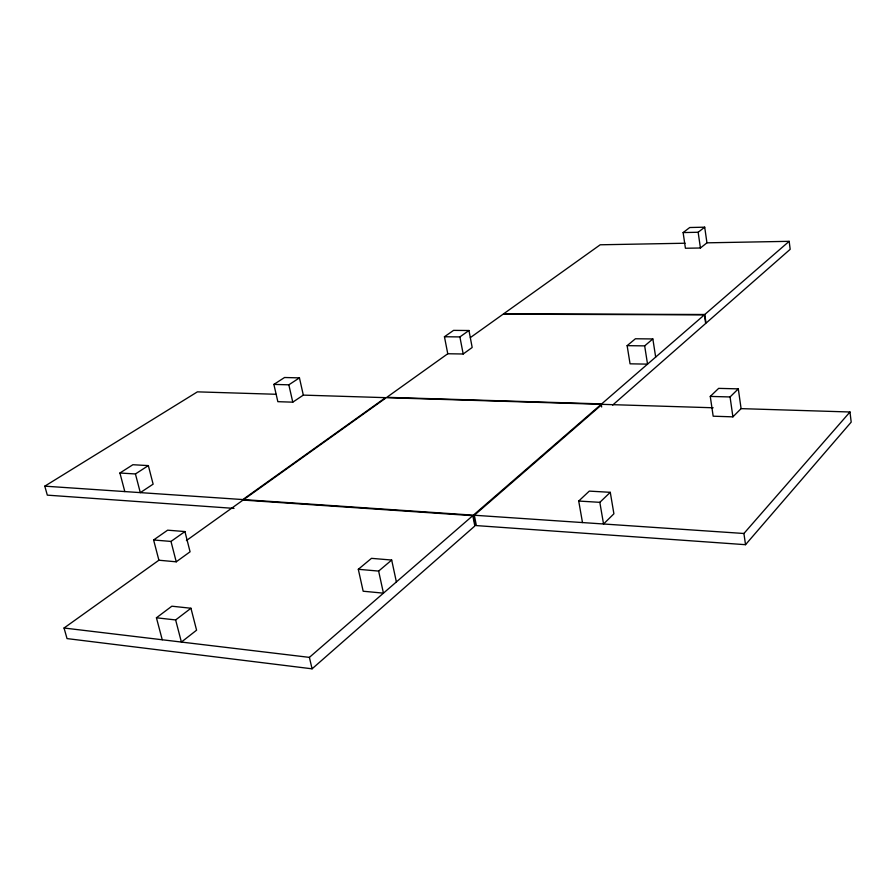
<?xml version="1.0" encoding="UTF-8"?>
<svg xmlns="http://www.w3.org/2000/svg" width="896" height="896" viewBox="0 0 896 896"><rect width="100%" height="100%" fill="white"/><g stroke="black" fill="none" stroke-linecap="round" stroke-linejoin="round"><path stroke-width="1.34" d="M713.16 407.77L602.112 404.342L474.342 515.245L476.37 525.594L745.528 544.69L851.2 422.117L849.979 411.992L741.093 408.632L732.906 416.853L713.171 416.203L710.27 396.413L718.648 388.371L738.304 388.864L741.093 408.632M745.528 544.69L743.915 533.49L849.979 411.992M710.27 396.413L730.061 396.95L738.304 388.864M599.827 502.342L610.277 492.318L613.906 513.8L603.546 523.992L599.827 502.342L578.715 501.043L582.49 522.558M578.715 501.043L589.299 491.109L610.277 492.318M158.894 560.224L153.608 539.974L167.63 530.174L184.934 531.563L190.075 551.79L176.232 561.814L158.894 560.224L64.042 628.018L67.032 638.59L312.077 668.819L474.835 526.008L472.797 515.67L243.051 500.069L186.402 540.568M612.64 405.093L705.667 323.467L704.413 314.821L503.126 314.182L470.389 337.579M64.042 628.018L309.389 657.373L472.797 515.67M601.205 404.309L386.31 397.678L243.678 499.621L473.357 515.178L601.205 404.309L601.664 407.008M704.413 314.821L601.653 403.917L386.814 397.32L447.765 353.752L463.187 353.998L472.181 347.48L468.944 330.512L453.566 330.378L444.45 336.75L447.765 353.752M704.771 314.496L789.163 241.326L790.182 249.312L706.026 323.142L704.771 314.496L503.541 313.88L600.208 244.787L685.059 243.23M378.638 571.088L383.443 593.152L363.171 591.226L358.31 569.296L378.638 571.088L391.686 560.045L396.379 581.93M644.661 345.878L647.539 364.134L630.056 363.821L627.133 345.654L644.661 345.878L652.848 338.946L655.67 357.078M358.31 569.296L371.482 558.342L391.686 560.045M627.133 345.654L635.421 338.766L652.848 338.946M706.944 242.827L704.704 227.181L689.741 227.517L683.122 232.579L685.418 248.248L700.426 248.002L706.944 242.827L789.163 241.326M683.122 232.579L698.152 232.254L704.704 227.181M175.638 619.942L190.949 608.25L196.582 630.19L181.395 642.062L175.638 619.942L156.43 617.792L162.243 639.766M156.43 617.792L171.853 606.2L190.949 608.25M153.608 539.974L170.99 541.43L184.934 531.563M444.45 336.75L459.894 336.918L468.944 330.512M303.318 395.114L299.443 377.877L284.547 377.507L273.874 384.406L277.85 401.677L292.779 402.17L303.318 395.114L385.515 397.656L242.838 499.565L44.8 486.158L47.309 495.141L234.013 508.39M273.874 384.406L288.837 384.821L299.443 377.877M135.43 473.962L148.344 465.606L153.126 484.154L140.302 492.632L135.43 473.962L119.918 473.01L124.813 491.579M119.918 473.01L132.888 464.722L148.344 465.606M44.8 486.158L197.411 391.854L276.035 394.274M474.342 515.245L743.915 533.49M170.99 541.43L176.232 561.814M309.389 657.373L312.077 668.819M288.837 384.821L292.779 402.17M473.357 515.178L475.395 525.515M459.894 336.918L463.187 353.998M698.152 232.254L700.426 248.002M730.061 396.95L732.906 416.853"/></g></svg>
